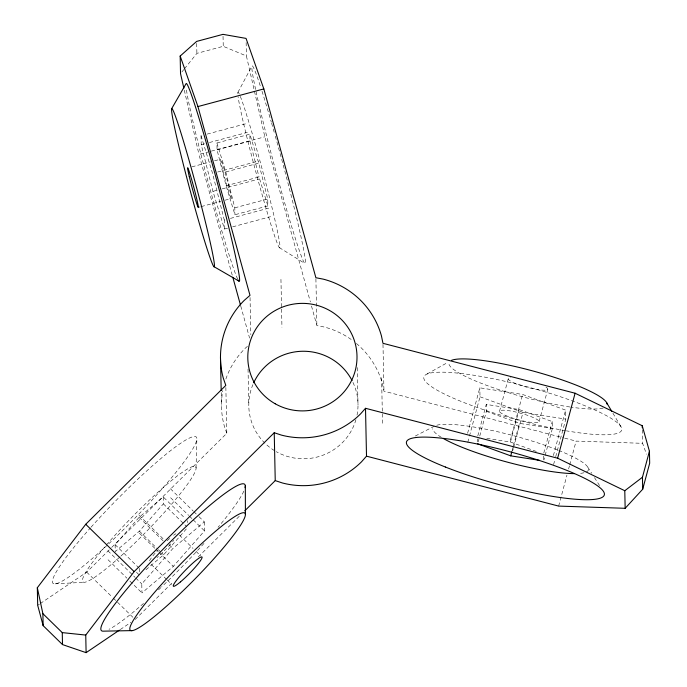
<?xml version="1.0" encoding="UTF-8"?>
<svg xmlns="http://www.w3.org/2000/svg" width="687" height="687" viewBox="0 0 687 687"><rect width="100%" height="100%" fill="white"/><g stroke="black" fill="none" stroke-linecap="round" stroke-linejoin="round"><path stroke-width="0.52" stroke-dasharray="3.44 2.58" d="M196.027 467.967L196.894 438.504M467.598 433.308L479.818 387.82L522.618 394.467L565.607 410.105L565.796 419.087L555.242 458.375M467.787 442.291L469.169 437.121M469.453 436.082L480.007 396.803L479.818 387.82M477.791 435.901L486.25 404.42L519.166 409.538L552.236 421.569L552.382 428.482L543.924 459.955M478.204 441.793L486.387 411.333L486.25 404.42M499.518 411.307L508.243 378.812M510.398 439.955L522.618 394.467M486.774 438.349L510.441 442.033L519.166 409.538M512.098 450.775L513.189 446.713M513.455 445.7L519.458 423.364L552.382 428.482M512.717 450.689L513.275 448.62M513.55 447.589L522.996 412.44L565.796 419.087M539.115 421.595L547.84 389.1M543.786 453.042L552.236 421.569M553.387 455.593L565.607 410.105M553.576 464.575L554.967 459.405M558.643 506.087L566.955 475.146M568.621 468.955L569.454 465.863M569.729 464.833L576.101 441.106L642.611 443.321L646.501 454.27M237.925 92.324L252 65.952M181.849 72.006L183.807 69.576M184.46 68.769L196.894 53.371L223.249 46.321L246.418 55.982L264.839 136.799L310.361 301.919M163.231 496.95L163.377 503.863L139.392 531.171L115.261 551.567L115.115 544.654L139.1 517.345L163.231 496.95L185.172 518.402M145.91 569.798L163.6 554.838L187.585 527.53M204.322 521.897L204.511 530.879L173.33 566.38L141.96 592.898L141.771 583.916L172.952 548.415L204.322 521.897L197.547 515.267M40.318 603.538L86.725 572.159L110.933 548.157M111.689 547.41L226.813 433.274L225.86 387.528M135.15 619.494L173.218 581.752M198.345 556.848L240.218 515.336M247.44 346.342L245.293 348.206A81.916 80.645 -1.2 0 0 225.748 379.379M37.691 605.307L39.442 604.122M120.259 629.558L130.77 622.456M427.091 373.968L447.864 362.384M415.334 436.013L434.339 426.232M227.543 228.204L224.469 229.029L212.944 191.364L201.231 144.725L201.042 135.734L203.094 135.193M207.191 134.094L247.157 123.385M201.231 144.725L205.327 143.626M209.432 142.527L247.346 132.368M216.92 142.973L249.862 134.154L258.733 163.12L267.741 198.998L267.887 205.911L234.945 214.73L226.075 185.765L217.066 149.886L216.92 142.973L225.791 171.939L234.799 207.826L234.945 214.73M232.232 275.152L198.955 154.438L210.282 151.406M211.313 151.131L264.839 136.799M217.066 149.886L250.008 141.067L249.862 134.154M191.913 166.847L210.437 161.892M214.559 160.784L220.733 159.135M217.693 172.025L258.681 161.05M225.791 171.939L258.733 163.12M226.075 185.765L259.016 176.945L267.887 205.911M212.944 191.364L218.071 189.99M222.167 188.891L259.059 179.015M198.191 207.397L200.252 206.847M201.282 206.572L220.836 201.334M224.958 200.226L231.133 198.577A20.481 0.867 75 0 0 224.469 170.35A20.481 0.867 75 0 0 222.193 167.637A20.481 0.867 75 0 0 231.133 198.577M234.799 207.826L267.741 198.998M224.469 229.029L224.28 220.038L226.332 219.496M230.428 218.397L270.395 207.689M232.67 226.83L270.584 216.671M55.106 583.821L84.484 582.284M311.494 306.041L316.887 325.604L324.35 327.038A81.916 80.645 -1.2 0 1 353.066 340.846M356.407 343.491A81.916 80.645 -1.2 0 1 382.461 383.844L383.964 391.186L563.641 437.868M564.68 438.143L576.101 441.106M480.007 396.803L522.996 412.44M486.387 411.333L519.458 423.364M510.441 442.033L537.5 451.874M279.326 247.603L304.633 263.344M170.428 488.758L193.021 510.853M193.777 511.592L196.791 514.537M170.616 497.74L188.693 515.413M189.449 516.152L192.463 519.097M193.21 519.836L204.511 530.879M163.377 503.863L186.83 526.792M179.401 535.096L193.021 548.415M196.053 551.369L200.587 555.809M139.057 515.276L164.665 540.317M169.191 544.731L172.952 548.415M139.1 517.345L163.308 541.021M139.392 531.171L157.546 548.922M158.302 549.66L161.333 552.623M162.089 553.361L163.6 554.838M139.435 533.241L155.253 548.707M156.009 549.445L158.268 551.652M159.015 552.391L173.33 566.38M151.295 564.456L166.426 579.253M167.181 579.991L171.716 584.431M115.115 544.654L138.568 567.582M136.447 572.28L139.47 575.234M107.876 550.776L134.995 577.286M135.743 578.025L141.771 583.916M108.065 559.759L126.897 578.171M129.912 581.116L141.96 592.898M86.725 572.159L112.453 597.304M113.209 598.042L132.883 617.278M587.754 467.16L591.67 473.266M594.478 477.628L600.077 486.353M612.907 413.205L620.902 426.61M226.813 433.274L224.348 426.18A81.916 80.645 -1.2 0 1 222.811 390.62M201.042 135.734L212.566 173.399L224.28 220.038M240.768 306.101L249.579 338.081M250.008 141.067L259.016 176.945M184.314 90.203L198.955 154.438M642.328 429.882L642.611 443.321M543.554 456.031L543.657 460.968M477.559 438.89L477.62 441.853M382.985 344.376L383.964 391.186M381.594 377.713L382.59 425.588M357.231 367.571L358.013 404.806M315.9 278.793L316.887 325.604M280.949 279.326L281.55 308.042M281.576 309.107L281.953 327.192M246.135 42.542L246.418 55.982M250.042 297.497L250.824 334.732M248.033 369.048L248.797 405.218M223.035 36.342L223.249 46.321M221.223 392.552L221.489 405.321M196.688 43.401L196.894 53.371M187.439 520.626L187.482 522.592M139.324 568.321L139.409 572.271M352.972 382.41A54.608 53.766 -1.2 0 1 356.897 415.798M355.926 419.697A54.608 53.766 -1.2 0 1 276.251 451.677M274.499 450.646A54.608 53.766 -1.2 0 1 265.637 443.879M264.907 443.175A54.608 53.766 -1.2 0 1 252.885 384.626M275.298 136.138A102.397 4.345 75 0 1 304.504 254.413A102.397 4.345 75 0 1 289.321 218.801A102.397 4.345 75 0 1 255.804 90.418M255.607 89.473A102.397 4.345 75 0 1 261 88.116M262.013 91.277A102.397 4.345 75 0 1 271.331 122.226M271.614 123.196A102.397 4.345 75 0 1 274.766 134.24M237.779 93.509A80.551 3.418 75 0 1 268.145 192.025A80.551 3.418 75 0 1 271.588 226.667A80.551 3.418 75 0 1 238.106 96.833M237.676 279.12A102.397 4.345 75 0 1 209.629 187.482A102.397 4.345 75 0 1 186.22 88.279M91.062 527.178A102.397 12.916 -45.6 0 1 196.851 439.276A102.397 12.916 -45.6 0 1 86.708 563.271A102.397 12.916 -45.6 0 1 90.366 527.959M106.433 544.98A80.551 10.159 -45.6 0 1 195.443 466.559A80.551 10.159 -45.6 0 1 120.886 556.084M120.105 556.779A80.551 10.159 -45.6 0 1 83.05 581.958A80.551 10.159 -45.6 0 1 105.764 545.761M243.816 491.136A102.397 12.916 -45.6 0 1 218.054 527.281M203.979 543.426A102.397 12.916 -45.6 0 1 161.754 586.767M160.981 587.497A102.397 12.916 -45.6 0 1 157.881 590.416M143.506 603.452A102.397 12.916 -45.6 0 1 109.001 629.301M173.717 540.351A20.481 2.585 -45.6 0 1 172.6 541.708M170.737 543.881A20.481 2.585 -45.6 0 1 163.532 551.515M162.785 552.262A20.481 2.585 -45.6 0 1 156.971 557.629M149.491 560.824A20.481 2.585 -45.6 0 1 157.512 550.467M167.121 540.755A20.481 2.585 -45.6 0 1 170.608 537.663M173.613 535.267A20.481 2.585 -45.6 0 1 175.924 533.739M545.95 387.099A20.481 3.452 15 0 1 527.255 387.322A20.481 3.452 15 0 1 510.862 377.713M603.126 408.061A81.916 13.809 15 0 1 570.845 407.125M569.875 406.987A81.916 13.809 15 0 1 489.711 386.472A81.916 13.809 15 0 1 448.851 363.38M558.763 450.457A80.551 13.577 15 0 1 578.171 473.523M441.337 437.327A80.551 13.577 15 0 1 432.716 428.705M436.752 425.244A80.551 13.577 15 0 1 557.758 450.054M565.332 430.655A102.397 17.261 15 0 1 424.102 376.39A102.397 17.261 15 0 1 578.308 403.123A102.397 17.261 15 0 1 566.397 430.843M505.366 415.352A20.481 3.452 15 0 0 538.453 422.35A20.481 3.452 15 0 0 514.116 411.65A20.481 3.452 15 0 0 505.366 415.352"/><path stroke-width="1.03" d="M477.663 443.819L510.733 455.85L511.824 451.788M244.787 510.802L275.238 480.608L282.451 482.995A81.916 80.645 -1.2 0 0 361.508 461.819L366.506 456.168L558.643 506.087L625.153 508.303L624.784 490.724L557.638 458.212L575.096 393.23L382.968 343.311L381.457 335.969A81.916 80.645 -1.2 0 0 323.354 279.162L315.883 277.728L263.834 88.924L246.049 38.403L222.992 34.35L196.645 41.409L180.174 56.051L180.535 73.621L183.841 88.134M625.153 508.303L642.697 489.213L642.448 477.25L649.43 451.256L642.242 425.742L575.096 393.23M642.697 489.213L649.679 463.227L649.43 451.256M171.681 108.649L186.125 83.599A102.397 4.345 75 0 1 218.767 188.066A102.397 4.345 75 0 1 238.08 279.927M119.383 630.151L86.107 652.65L62.508 644.586L43.144 625.651L37.691 605.307L37.321 587.737L85.729 524.284L225.817 385.398L223.344 378.314A81.916 80.645 -1.2 0 1 244.297 300.331L249.999 295.367L197.95 106.562L180.174 56.051M86.107 652.65L85.746 635.071L134.145 571.618L274.233 432.733L281.447 435.12A81.916 80.645 -1.2 0 0 360.503 413.952L365.51 408.293L557.638 458.212M624.784 490.724L642.448 477.25M197.95 106.562L263.834 88.924M131.973 630.606L103.522 631.155A102.397 12.916 -45.6 0 1 166.477 545.744A102.397 12.916 -45.6 0 1 245.07 487.676M37.321 587.737L42.886 613.68L62.259 632.615L85.746 635.071M510.733 455.85L539.535 460.333M213.794 266.556A81.916 3.478 75 0 0 187.147 153.656A81.916 3.478 75 0 0 178.036 142.802A81.916 3.478 75 0 0 213.794 266.556L238.758 280.983M85.729 524.284L134.145 571.618M606.518 402.488L611.842 411.419M232.799 277.213L240.484 305.071M642.242 425.742L642.285 427.812M365.51 408.293L366.506 456.168M274.233 432.733L275.238 480.608M220.484 357.446L221.18 390.431M62.259 632.615L62.508 644.586M42.886 613.68L43.144 625.651M245.319 485.838L245.405 514.357A81.916 10.331 -45.6 0 1 159.058 612.658A81.916 10.331 -45.6 0 1 158.534 587.78A81.916 10.331 -45.6 0 1 245.405 514.357M253.692 382.788A54.608 53.766 -1.2 0 1 302.211 351.263A54.608 53.766 -1.2 0 1 352.079 380.598M451.471 360.366A81.916 13.809 15 0 1 538.084 372.406A81.916 13.809 15 0 1 607.239 404.531M574.538 473.618A80.551 13.577 15 0 1 443.295 438.478M275.247 403.801A54.608 53.766 -1.2 0 0 357.008 356.931A54.608 53.766 -1.2 0 0 274.946 310.679A54.608 53.766 -1.2 0 0 275.247 403.801M189.251 176.456A20.481 0.867 75 0 0 198.191 207.397A20.481 0.867 75 0 0 191.536 179.17A20.481 0.867 75 0 0 189.251 176.456M180.518 581.863A20.481 2.585 -45.6 0 0 202.107 557.286A20.481 2.585 -45.6 0 0 180.389 575.646A20.481 2.585 -45.6 0 0 180.518 581.863M445.382 467.023A102.397 17.261 15 0 0 603.538 496.28A102.397 17.261 15 0 0 467.117 442.007A102.397 17.261 15 0 0 445.382 467.023"/></g></svg>
